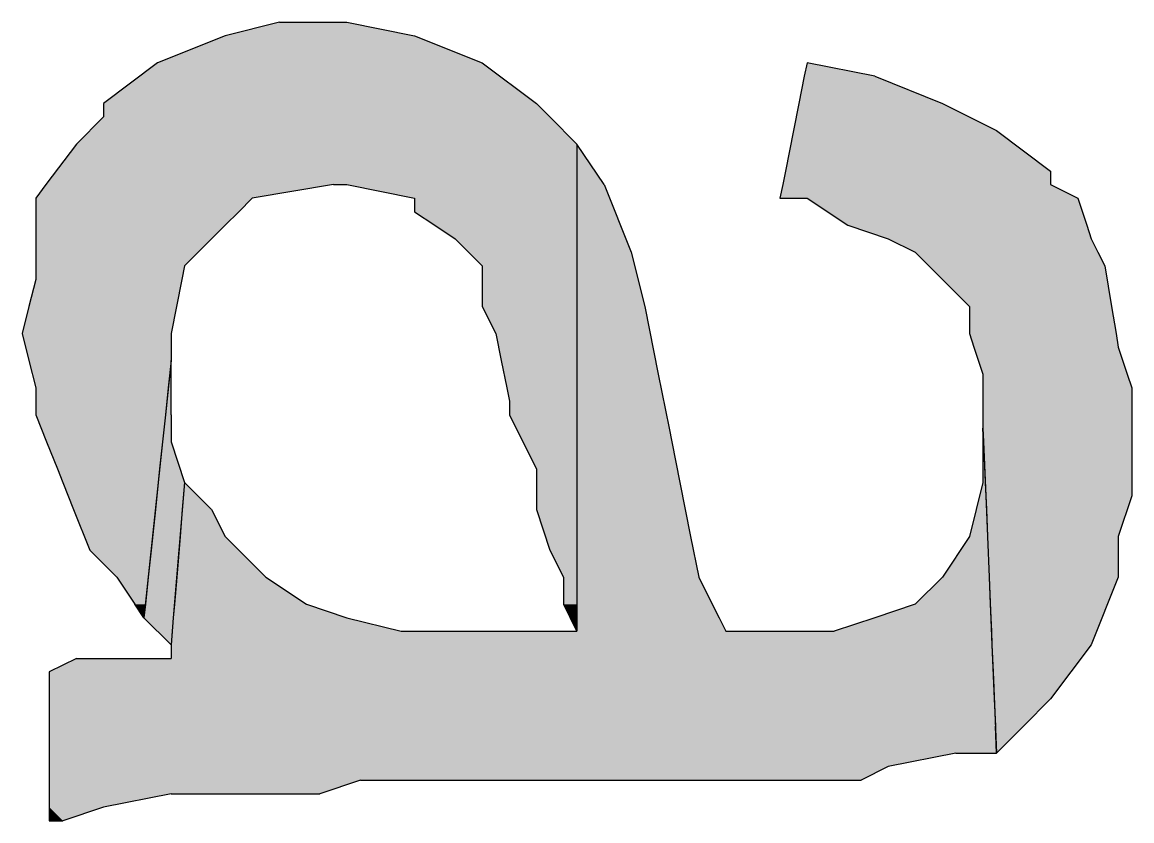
# Model space of a CAD drawing. Extents: x -1063 to 1100, y -467 to 441.
# Drawn here: x -1057.68 to -1044.02, y 417.43 to 427.26 of the extents above; entities that cross this region are included whole.
import ezdxf

# ---------------------------------------------------------------- set-up
doc = ezdxf.new("R2010")
doc.units = 0
doc.layers.add('H', color=7, linetype='CONTINUOUS')

# ---------------------------------------------------------------- blocks, each defined once
blk = doc.blocks.new('*U282')
at = {"layer": 'H', "color": 0, "linetype": 'CONTINUOUS'}
for p, q in [((-1055.851, 423.095), (-1055.921, 422.428)), ((-1055.851, 422.428), (-1055.851, 423.095)), ((-1055.921, 422.428), (-1055.956, 422.095)), ((-1055.851, 422.428), (-1055.851, 422.095)), ((-1055.956, 422.095), (-1056.009, 421.595)), ((-1055.851, 422.095), (-1055.684, 421.595)), ((-1056.009, 421.595), (-1056.184, 419.928)), ((-1055.684, 421.595), (-1055.823, 419.928)), ((-1055.851, 419.595), (-1056.184, 419.928)), ((-1055.823, 419.928), (-1055.851, 419.595))]:
    blk.add_line(p, q, dxfattribs=at)
for points in [[(-1055.851, 423.095), (-1055.921, 422.428), (-1055.851, 422.428)], [(-1055.921, 422.428), (-1055.956, 422.095), (-1055.851, 422.095)], [(-1055.956, 422.095), (-1056.009, 421.595), (-1055.684, 421.595)], [(-1056.009, 421.595), (-1056.184, 419.928), (-1055.823, 419.928)]]:
    blk.add_solid(points, dxfattribs=at)
at = {"layer": 'H', "color": 0, "linetype": 'CONTINUOUS', "extrusion": (0, 0, -1)}
for points in [[(1055.921, 422.428), (1055.851, 422.428), (1055.851, 422.095)], [(1055.956, 422.095), (1055.851, 422.095), (1055.684, 421.595)], [(1056.009, 421.595), (1055.684, 421.595), (1055.823, 419.928)], [(1056.184, 419.928), (1055.823, 419.928), (1055.851, 419.595)]]:
    blk.add_solid(points, dxfattribs=at)
blk = doc.blocks.new('*U283')
at = {"layer": 'H', "color": 0, "linetype": 'CONTINUOUS'}
for p, q in [((-1054.517, 427.261), (-1055.184, 427.095)), ((-1054.517, 427.261), (-1053.684, 427.261)), ((-1053.684, 427.261), (-1052.851, 427.095)), ((-1055.184, 427.095), (-1056.017, 426.761)), ((-1052.851, 427.095), (-1052.017, 426.761)), ((-1056.017, 426.761), (-1056.684, 426.261)), ((-1052.017, 426.761), (-1051.351, 426.261)), ((-1056.684, 426.261), (-1056.684, 426.095)), ((-1051.351, 426.261), (-1051.184, 426.095)), ((-1056.684, 426.095), (-1057.017, 425.761)), ((-1051.184, 426.095), (-1050.851, 425.761)), ((-1057.017, 425.761), (-1057.392, 425.261)), ((-1050.851, 425.761), (-1050.851, 425.261)), ((-1057.392, 425.261), (-1057.517, 425.095)), ((-1053.851, 425.261), (-1054.851, 425.095)), ((-1053.851, 425.261), (-1053.684, 425.261)), ((-1053.684, 425.261), (-1052.851, 425.095)), ((-1050.851, 425.261), (-1050.851, 425.095)), ((-1057.517, 425.095), (-1057.517, 424.928)), ((-1054.851, 425.095), (-1055.017, 424.928)), ((-1052.851, 425.095), (-1052.851, 424.928)), ((-1050.851, 425.095), (-1050.851, 424.928)), ((-1057.517, 424.928), (-1057.517, 424.761)), ((-1055.017, 424.928), (-1055.184, 424.761)), ((-1052.851, 424.928), (-1052.601, 424.761)), ((-1050.851, 424.928), (-1050.851, 424.761)), ((-1057.517, 424.761), (-1057.517, 424.595)), ((-1055.184, 424.761), (-1055.351, 424.595)), ((-1052.601, 424.761), (-1052.351, 424.595)), ((-1050.851, 424.761), (-1050.851, 424.595)), ((-1057.517, 424.595), (-1057.517, 424.261)), ((-1055.351, 424.595), (-1055.684, 424.261)), ((-1052.351, 424.595), (-1052.017, 424.261)), ((-1050.851, 424.595), (-1050.851, 424.261)), ((-1057.517, 424.261), (-1057.517, 424.095)), ((-1055.684, 424.261), (-1055.717, 424.095)), ((-1052.017, 424.261), (-1052.017, 424.095)), ((-1050.851, 424.261), (-1050.851, 424.095)), ((-1057.517, 424.095), (-1057.601, 423.761)), ((-1055.717, 424.095), (-1055.784, 423.761)), ((-1052.017, 424.095), (-1052.017, 423.761)), ((-1050.851, 424.095), (-1050.851, 423.761)), ((-1057.601, 423.761), (-1057.684, 423.428)), ((-1055.784, 423.761), (-1055.851, 423.428)), ((-1052.017, 423.761), (-1051.851, 423.428)), ((-1050.851, 423.761), (-1050.851, 423.428)), ((-1057.684, 423.428), (-1057.601, 423.095)), ((-1055.851, 423.428), (-1055.851, 423.095)), ((-1051.851, 423.428), (-1051.784, 423.095)), ((-1050.851, 423.428), (-1050.851, 423.095)), ((-1057.601, 423.095), (-1057.517, 422.761)), ((-1055.851, 423.095), (-1055.886, 422.761)), ((-1051.784, 423.095), (-1051.717, 422.761)), ((-1050.851, 423.095), (-1050.851, 422.761)), ((-1057.517, 422.761), (-1057.517, 422.595)), ((-1055.886, 422.761), (-1055.903, 422.595)), ((-1051.717, 422.761), (-1051.684, 422.595)), ((-1050.851, 422.761), (-1050.851, 422.595)), ((-1057.517, 422.595), (-1057.517, 422.428)), ((-1055.903, 422.595), (-1055.921, 422.428)), ((-1051.684, 422.595), (-1051.684, 422.428)), ((-1050.851, 422.595), (-1050.851, 422.428)), ((-1057.517, 422.428), (-1057.384, 422.095)), ((-1055.921, 422.428), (-1055.956, 422.095)), ((-1051.684, 422.428), (-1051.517, 422.095)), ((-1050.851, 422.428), (-1050.851, 422.095)), ((-1057.384, 422.095), (-1057.251, 421.761)), ((-1055.956, 422.095), (-1055.991, 421.761)), ((-1051.517, 422.095), (-1051.351, 421.761)), ((-1050.851, 422.095), (-1050.851, 421.761)), ((-1057.251, 421.761), (-1057.184, 421.595)), ((-1055.991, 421.761), (-1056.009, 421.595)), ((-1051.351, 421.761), (-1051.351, 421.595)), ((-1050.851, 421.761), (-1050.851, 421.595)), ((-1057.184, 421.595), (-1057.051, 421.261)), ((-1056.009, 421.595), (-1056.044, 421.261)), ((-1051.351, 421.595), (-1051.351, 421.261)), ((-1050.851, 421.595), (-1050.851, 421.261)), ((-1057.051, 421.261), (-1056.851, 420.761)), ((-1056.044, 421.261), (-1056.096, 420.761)), ((-1051.351, 421.261), (-1051.184, 420.761)), ((-1050.851, 421.261), (-1050.851, 420.761)), ((-1056.851, 420.761), (-1056.517, 420.428)), ((-1056.096, 420.761), (-1056.132, 420.428)), ((-1051.184, 420.761), (-1051.017, 420.428)), ((-1050.851, 420.761), (-1050.851, 420.428)), ((-1056.517, 420.428), (-1056.295, 420.095)), ((-1056.132, 420.428), (-1056.167, 420.095)), ((-1051.017, 420.428), (-1051.017, 420.095)), ((-1050.851, 420.428), (-1050.851, 420.095)), ((-1056.184, 419.928), (-1056.295, 420.095)), ((-1056.167, 420.095), (-1056.184, 419.928)), ((-1051.017, 420.095), (-1050.934, 419.928)), ((-1050.851, 420.095), (-1050.851, 419.928)), ((-1050.851, 419.761), (-1050.934, 419.928)), ((-1050.851, 419.928), (-1050.851, 419.761))]:
    blk.add_line(p, q, dxfattribs=at)
for points in [[(-1054.517, 427.261), (-1055.184, 427.095), (-1052.851, 427.095)], [(-1054.517, 427.261), (-1054.517, 427.261), (-1053.684, 427.261)], [(-1055.184, 427.095), (-1056.017, 426.761), (-1052.017, 426.761)], [(-1056.017, 426.761), (-1056.684, 426.261), (-1051.351, 426.261)], [(-1056.684, 426.261), (-1056.684, 426.095), (-1051.184, 426.095)], [(-1056.684, 426.095), (-1057.017, 425.761), (-1050.851, 425.761)], [(-1057.017, 425.761), (-1057.392, 425.261), (-1050.851, 425.261)], [(-1057.392, 425.261), (-1057.517, 425.095), (-1054.851, 425.095)], [(-1053.851, 425.261), (-1053.851, 425.261), (-1053.684, 425.261)], [(-1053.684, 425.261), (-1052.851, 425.095), (-1050.851, 425.095)], [(-1057.517, 425.095), (-1057.517, 424.928), (-1055.017, 424.928)], [(-1052.851, 425.095), (-1052.851, 424.928), (-1050.851, 424.928)], [(-1057.517, 424.928), (-1057.517, 424.761), (-1055.184, 424.761)], [(-1052.851, 424.928), (-1052.601, 424.761), (-1050.851, 424.761)], [(-1057.517, 424.761), (-1057.517, 424.595), (-1055.351, 424.595)], [(-1052.601, 424.761), (-1052.351, 424.595), (-1050.851, 424.595)], [(-1057.517, 424.595), (-1057.517, 424.261), (-1055.684, 424.261)], [(-1052.351, 424.595), (-1052.017, 424.261), (-1050.851, 424.261)], [(-1057.517, 424.261), (-1057.517, 424.095), (-1055.717, 424.095)], [(-1052.017, 424.261), (-1052.017, 424.095), (-1050.851, 424.095)], [(-1057.517, 424.095), (-1057.601, 423.761), (-1055.784, 423.761)], [(-1052.017, 424.095), (-1052.017, 423.761), (-1050.851, 423.761)], [(-1057.601, 423.761), (-1057.684, 423.428), (-1055.851, 423.428)], [(-1052.017, 423.761), (-1051.851, 423.428), (-1050.851, 423.428)], [(-1057.684, 423.428), (-1057.601, 423.095), (-1055.851, 423.095)], [(-1051.851, 423.428), (-1051.784, 423.095), (-1050.851, 423.095)], [(-1057.601, 423.095), (-1057.517, 422.761), (-1055.886, 422.761)], [(-1051.784, 423.095), (-1051.717, 422.761), (-1050.851, 422.761)], [(-1057.517, 422.761), (-1057.517, 422.595), (-1055.903, 422.595)], [(-1051.717, 422.761), (-1051.684, 422.595), (-1050.851, 422.595)], [(-1057.517, 422.595), (-1057.517, 422.428), (-1055.921, 422.428)], [(-1051.684, 422.595), (-1051.684, 422.428), (-1050.851, 422.428)], [(-1057.517, 422.428), (-1057.384, 422.095), (-1055.956, 422.095)], [(-1051.684, 422.428), (-1051.517, 422.095), (-1050.851, 422.095)], [(-1057.384, 422.095), (-1057.251, 421.761), (-1055.991, 421.761)], [(-1051.517, 422.095), (-1051.351, 421.761), (-1050.851, 421.761)], [(-1057.251, 421.761), (-1057.184, 421.595), (-1056.009, 421.595)], [(-1051.351, 421.761), (-1051.351, 421.595), (-1050.851, 421.595)], [(-1057.184, 421.595), (-1057.051, 421.261), (-1056.044, 421.261)], [(-1051.351, 421.595), (-1051.351, 421.261), (-1050.851, 421.261)], [(-1057.051, 421.261), (-1056.851, 420.761), (-1056.096, 420.761)], [(-1051.351, 421.261), (-1051.184, 420.761), (-1050.851, 420.761)], [(-1056.851, 420.761), (-1056.517, 420.428), (-1056.132, 420.428)], [(-1051.184, 420.761), (-1051.017, 420.428), (-1050.851, 420.428)], [(-1056.517, 420.428), (-1056.295, 420.095), (-1056.167, 420.095)], [(-1051.017, 420.428), (-1051.017, 420.095), (-1050.851, 420.095)], [(-1051.017, 420.095), (-1050.934, 419.928), (-1050.851, 419.928)]]:
    blk.add_solid(points, dxfattribs=at)
at = {"layer": 'H', "color": 0, "linetype": 'CONTINUOUS', "extrusion": (0, 0, -1)}
for points in [[(1054.517, 427.261), (1053.684, 427.261), (1052.851, 427.095)], [(1055.184, 427.095), (1052.851, 427.095), (1052.017, 426.761)], [(1056.017, 426.761), (1052.017, 426.761), (1051.351, 426.261)], [(1056.684, 426.261), (1051.351, 426.261), (1051.184, 426.095)], [(1056.684, 426.095), (1051.184, 426.095), (1050.851, 425.761)], [(1057.017, 425.761), (1050.851, 425.761), (1050.851, 425.261)], [(1057.392, 425.261), (1053.851, 425.261), (1054.851, 425.095)], [(1053.684, 425.261), (1050.851, 425.261), (1050.851, 425.095)], [(1057.517, 425.095), (1054.851, 425.095), (1055.017, 424.928)], [(1052.851, 425.095), (1050.851, 425.095), (1050.851, 424.928)], [(1057.517, 424.928), (1055.017, 424.928), (1055.184, 424.761)], [(1052.851, 424.928), (1050.851, 424.928), (1050.851, 424.761)], [(1057.517, 424.761), (1055.184, 424.761), (1055.351, 424.595)], [(1052.601, 424.761), (1050.851, 424.761), (1050.851, 424.595)], [(1057.517, 424.595), (1055.351, 424.595), (1055.684, 424.261)], [(1052.351, 424.595), (1050.851, 424.595), (1050.851, 424.261)], [(1057.517, 424.261), (1055.684, 424.261), (1055.717, 424.095)], [(1052.017, 424.261), (1050.851, 424.261), (1050.851, 424.095)], [(1057.517, 424.095), (1055.717, 424.095), (1055.784, 423.761)], [(1052.017, 424.095), (1050.851, 424.095), (1050.851, 423.761)], [(1057.601, 423.761), (1055.784, 423.761), (1055.851, 423.428)], [(1052.017, 423.761), (1050.851, 423.761), (1050.851, 423.428)], [(1057.684, 423.428), (1055.851, 423.428), (1055.851, 423.095)], [(1051.851, 423.428), (1050.851, 423.428), (1050.851, 423.095)], [(1057.601, 423.095), (1055.851, 423.095), (1055.886, 422.761)], [(1051.784, 423.095), (1050.851, 423.095), (1050.851, 422.761)], [(1057.517, 422.761), (1055.886, 422.761), (1055.903, 422.595)], [(1051.717, 422.761), (1050.851, 422.761), (1050.851, 422.595)], [(1057.517, 422.595), (1055.903, 422.595), (1055.921, 422.428)], [(1051.684, 422.595), (1050.851, 422.595), (1050.851, 422.428)], [(1057.517, 422.428), (1055.921, 422.428), (1055.956, 422.095)], [(1051.684, 422.428), (1050.851, 422.428), (1050.851, 422.095)], [(1057.384, 422.095), (1055.956, 422.095), (1055.991, 421.761)], [(1051.517, 422.095), (1050.851, 422.095), (1050.851, 421.761)], [(1057.251, 421.761), (1055.991, 421.761), (1056.009, 421.595)], [(1051.351, 421.761), (1050.851, 421.761), (1050.851, 421.595)], [(1057.184, 421.595), (1056.009, 421.595), (1056.044, 421.261)], [(1051.351, 421.595), (1050.851, 421.595), (1050.851, 421.261)], [(1057.051, 421.261), (1056.044, 421.261), (1056.096, 420.761)], [(1051.351, 421.261), (1050.851, 421.261), (1050.851, 420.761)], [(1056.851, 420.761), (1056.096, 420.761), (1056.132, 420.428)], [(1051.184, 420.761), (1050.851, 420.761), (1050.851, 420.428)], [(1056.517, 420.428), (1056.132, 420.428), (1056.167, 420.095)], [(1051.017, 420.428), (1050.851, 420.428), (1050.851, 420.095)], [(1056.295, 420.095), (1056.167, 420.095), (1056.184, 419.928)], [(1051.017, 420.095), (1050.851, 420.095), (1050.851, 419.928)], [(1050.934, 419.928), (1050.851, 419.928), (1050.851, 419.761)]]:
    blk.add_solid(points, dxfattribs=at)
blk = doc.blocks.new('*U284')
at = {"layer": 'H', "color": 0, "linetype": 'CONTINUOUS'}
for p, q in [((-1050.851, 425.761), (-1050.851, 425.261)), ((-1050.517, 425.261), (-1050.851, 425.761)), ((-1050.851, 425.261), (-1050.851, 424.428)), ((-1050.517, 425.261), (-1050.184, 424.428)), ((-1050.851, 424.428), (-1050.851, 423.761)), ((-1050.184, 424.428), (-1050.017, 423.761)), ((-1050.851, 423.761), (-1050.851, 422.928)), ((-1050.017, 423.761), (-1049.851, 422.928)), ((-1050.851, 422.928), (-1050.851, 422.261)), ((-1049.851, 422.928), (-1049.717, 422.261)), ((-1050.851, 422.261), (-1050.851, 422.095)), ((-1049.717, 422.261), (-1049.684, 422.095)), ((-1045.851, 422.261), (-1045.851, 422.095)), ((-1045.844, 422.095), (-1045.851, 422.261)), ((-1050.851, 422.095), (-1050.851, 421.595)), ((-1049.684, 422.095), (-1049.584, 421.595)), ((-1045.851, 422.095), (-1045.851, 421.595)), ((-1045.844, 422.095), (-1045.823, 421.595)), ((-1055.684, 421.595), (-1055.712, 421.261)), ((-1055.351, 421.261), (-1055.684, 421.595)), ((-1050.851, 421.595), (-1050.851, 421.261)), ((-1049.584, 421.595), (-1049.517, 421.261)), ((-1045.851, 421.595), (-1045.934, 421.261)), ((-1045.823, 421.595), (-1045.809, 421.261)), ((-1055.712, 421.261), (-1055.74, 420.928)), ((-1055.351, 421.261), (-1055.184, 420.928)), ((-1050.851, 421.261), (-1050.851, 420.928)), ((-1049.517, 421.261), (-1049.451, 420.928)), ((-1045.934, 421.261), (-1046.017, 420.928)), ((-1045.809, 421.261), (-1045.795, 420.928)), ((-1055.74, 420.928), (-1055.781, 420.428)), ((-1055.184, 420.928), (-1054.684, 420.428)), ((-1050.851, 420.928), (-1050.851, 420.428)), ((-1049.451, 420.928), (-1049.351, 420.428)), ((-1046.017, 420.928), (-1046.351, 420.428)), ((-1045.795, 420.928), (-1045.774, 420.428)), ((-1055.781, 420.428), (-1055.809, 420.095)), ((-1054.684, 420.428), (-1054.184, 420.095)), ((-1050.851, 420.428), (-1050.851, 420.095)), ((-1049.351, 420.428), (-1049.184, 420.095)), ((-1046.351, 420.428), (-1046.684, 420.095)), ((-1045.774, 420.428), (-1045.761, 420.095)), ((-1055.809, 420.095), (-1055.823, 419.928)), ((-1054.184, 420.095), (-1053.684, 419.928)), ((-1050.851, 420.095), (-1050.851, 419.928)), ((-1049.184, 420.095), (-1049.101, 419.928)), ((-1046.684, 420.095), (-1047.184, 419.928)), ((-1045.761, 420.095), (-1045.754, 419.928)), ((-1055.823, 419.928), (-1055.837, 419.761)), ((-1053.684, 419.928), (-1053.017, 419.761)), ((-1050.851, 419.928), (-1050.851, 419.761)), ((-1049.101, 419.928), (-1049.017, 419.761)), ((-1047.184, 419.928), (-1047.684, 419.761)), ((-1045.754, 419.928), (-1045.747, 419.761)), ((-1055.837, 419.761), (-1055.851, 419.595)), ((-1053.017, 419.761), (-1052.351, 419.761)), ((-1052.351, 419.761), (-1051.684, 419.761)), ((-1051.684, 419.761), (-1050.851, 419.761)), ((-1049.017, 419.761), (-1048.351, 419.761)), ((-1048.351, 419.761), (-1047.684, 419.761)), ((-1045.747, 419.761), (-1045.74, 419.595)), ((-1055.851, 419.595), (-1055.851, 419.428)), ((-1045.74, 419.595), (-1045.733, 419.428)), ((-1057.017, 419.428), (-1057.351, 419.261)), ((-1057.017, 419.428), (-1056.517, 419.428)), ((-1056.517, 419.428), (-1055.851, 419.428)), ((-1045.733, 419.428), (-1045.726, 419.261)), ((-1057.351, 419.261), (-1057.351, 418.261)), ((-1045.726, 419.261), (-1045.684, 418.261)), ((-1057.351, 418.261), (-1057.351, 418.095)), ((-1046.184, 418.261), (-1047.017, 418.095)), ((-1046.184, 418.261), (-1045.684, 418.261)), ((-1057.351, 418.095), (-1057.351, 417.928)), ((-1047.017, 418.095), (-1047.351, 417.928)), ((-1057.351, 417.928), (-1057.351, 417.761)), ((-1053.517, 417.928), (-1054.017, 417.761)), ((-1053.517, 417.928), (-1053.017, 417.928)), ((-1053.017, 417.928), (-1052.517, 417.928)), ((-1052.517, 417.928), (-1052.017, 417.928)), ((-1052.017, 417.928), (-1051.517, 417.928)), ((-1051.517, 417.928), (-1051.017, 417.928)), ((-1051.017, 417.928), (-1050.517, 417.928)), ((-1050.517, 417.928), (-1049.851, 417.928)), ((-1049.851, 417.928), (-1049.351, 417.928)), ((-1049.351, 417.928), (-1048.851, 417.928)), ((-1048.851, 417.928), (-1048.351, 417.928)), ((-1048.351, 417.928), (-1047.851, 417.928)), ((-1047.851, 417.928), (-1047.351, 417.928)), ((-1057.351, 417.761), (-1057.351, 417.595)), ((-1055.851, 417.761), (-1056.684, 417.595)), ((-1055.851, 417.761), (-1054.851, 417.761)), ((-1054.851, 417.761), (-1054.017, 417.761)), ((-1057.351, 417.595), (-1057.351, 417.428)), ((-1056.684, 417.595), (-1057.184, 417.428)), ((-1057.351, 417.428), (-1057.184, 417.428))]:
    blk.add_line(p, q, dxfattribs=at)
for points in [[(-1050.851, 425.761), (-1050.851, 425.261), (-1050.517, 425.261)], [(-1050.851, 425.261), (-1050.851, 424.428), (-1050.184, 424.428)], [(-1050.851, 424.428), (-1050.851, 423.761), (-1050.017, 423.761)], [(-1050.851, 423.761), (-1050.851, 422.928), (-1049.851, 422.928)], [(-1050.851, 422.928), (-1050.851, 422.261), (-1049.717, 422.261)], [(-1050.851, 422.261), (-1050.851, 422.095), (-1049.684, 422.095)], [(-1045.851, 422.261), (-1045.851, 422.095), (-1045.844, 422.095)], [(-1050.851, 422.095), (-1050.851, 421.595), (-1049.584, 421.595)], [(-1045.851, 422.095), (-1045.851, 421.595), (-1045.823, 421.595)], [(-1055.684, 421.595), (-1055.712, 421.261), (-1055.351, 421.261)], [(-1050.851, 421.595), (-1050.851, 421.261), (-1049.517, 421.261)], [(-1045.851, 421.595), (-1045.934, 421.261), (-1045.809, 421.261)], [(-1055.712, 421.261), (-1055.74, 420.928), (-1055.184, 420.928)], [(-1050.851, 421.261), (-1050.851, 420.928), (-1049.451, 420.928)], [(-1045.934, 421.261), (-1046.017, 420.928), (-1045.795, 420.928)], [(-1055.74, 420.928), (-1055.781, 420.428), (-1054.684, 420.428)], [(-1050.851, 420.928), (-1050.851, 420.428), (-1049.351, 420.428)], [(-1046.017, 420.928), (-1046.351, 420.428), (-1045.774, 420.428)], [(-1055.781, 420.428), (-1055.809, 420.095), (-1054.184, 420.095)], [(-1050.851, 420.428), (-1050.851, 420.095), (-1049.184, 420.095)], [(-1046.351, 420.428), (-1046.684, 420.095), (-1045.761, 420.095)], [(-1055.809, 420.095), (-1055.823, 419.928), (-1053.684, 419.928)], [(-1050.851, 420.095), (-1050.851, 419.928), (-1049.101, 419.928)], [(-1046.684, 420.095), (-1047.184, 419.928), (-1045.754, 419.928)], [(-1055.823, 419.928), (-1055.837, 419.761), (-1053.017, 419.761)], [(-1050.851, 419.928), (-1050.851, 419.761), (-1049.017, 419.761)], [(-1047.184, 419.928), (-1047.684, 419.761), (-1045.747, 419.761)], [(-1055.837, 419.761), (-1055.851, 419.595), (-1045.74, 419.595)], [(-1053.017, 419.761), (-1053.017, 419.761), (-1052.351, 419.761)], [(-1052.351, 419.761), (-1052.351, 419.761), (-1051.684, 419.761)], [(-1051.684, 419.761), (-1051.684, 419.761), (-1050.851, 419.761)], [(-1049.017, 419.761), (-1049.017, 419.761), (-1048.351, 419.761)], [(-1048.351, 419.761), (-1048.351, 419.761), (-1047.684, 419.761)], [(-1055.851, 419.595), (-1055.851, 419.428), (-1045.733, 419.428)], [(-1057.017, 419.428), (-1057.351, 419.261), (-1045.726, 419.261)], [(-1057.017, 419.428), (-1057.017, 419.428), (-1056.517, 419.428)], [(-1056.517, 419.428), (-1056.517, 419.428), (-1055.851, 419.428)], [(-1057.351, 419.261), (-1057.351, 418.261), (-1045.684, 418.261)], [(-1057.351, 418.261), (-1057.351, 418.095), (-1047.017, 418.095)], [(-1046.184, 418.261), (-1046.184, 418.261), (-1045.684, 418.261)], [(-1057.351, 418.095), (-1057.351, 417.928), (-1047.351, 417.928)], [(-1057.351, 417.928), (-1057.351, 417.761), (-1054.017, 417.761)], [(-1053.517, 417.928), (-1053.517, 417.928), (-1053.017, 417.928)], [(-1053.017, 417.928), (-1053.017, 417.928), (-1052.517, 417.928)], [(-1052.517, 417.928), (-1052.517, 417.928), (-1052.017, 417.928)], [(-1052.017, 417.928), (-1052.017, 417.928), (-1051.517, 417.928)], [(-1051.517, 417.928), (-1051.517, 417.928), (-1051.017, 417.928)], [(-1051.017, 417.928), (-1051.017, 417.928), (-1050.517, 417.928)], [(-1050.517, 417.928), (-1050.517, 417.928), (-1049.851, 417.928)], [(-1049.851, 417.928), (-1049.851, 417.928), (-1049.351, 417.928)], [(-1049.351, 417.928), (-1049.351, 417.928), (-1048.851, 417.928)], [(-1048.851, 417.928), (-1048.851, 417.928), (-1048.351, 417.928)], [(-1048.351, 417.928), (-1048.351, 417.928), (-1047.851, 417.928)], [(-1047.851, 417.928), (-1047.851, 417.928), (-1047.351, 417.928)], [(-1057.351, 417.761), (-1057.351, 417.595), (-1056.684, 417.595)], [(-1055.851, 417.761), (-1055.851, 417.761), (-1054.851, 417.761)], [(-1054.851, 417.761), (-1054.851, 417.761), (-1054.017, 417.761)], [(-1057.351, 417.595), (-1057.351, 417.428), (-1057.184, 417.428)], [(-1057.351, 417.428), (-1057.351, 417.428), (-1057.184, 417.428)]]:
    blk.add_solid(points, dxfattribs=at)
at = {"layer": 'H', "color": 0, "linetype": 'CONTINUOUS', "extrusion": (0, 0, -1)}
for points in [[(1050.851, 425.261), (1050.517, 425.261), (1050.184, 424.428)], [(1050.851, 424.428), (1050.184, 424.428), (1050.017, 423.761)], [(1050.851, 423.761), (1050.017, 423.761), (1049.851, 422.928)], [(1050.851, 422.928), (1049.851, 422.928), (1049.717, 422.261)], [(1050.851, 422.261), (1049.717, 422.261), (1049.684, 422.095)], [(1050.851, 422.095), (1049.684, 422.095), (1049.584, 421.595)], [(1045.851, 422.095), (1045.844, 422.095), (1045.823, 421.595)], [(1050.851, 421.595), (1049.584, 421.595), (1049.517, 421.261)], [(1045.851, 421.595), (1045.823, 421.595), (1045.809, 421.261)], [(1055.712, 421.261), (1055.351, 421.261), (1055.184, 420.928)], [(1050.851, 421.261), (1049.517, 421.261), (1049.451, 420.928)], [(1045.934, 421.261), (1045.809, 421.261), (1045.795, 420.928)], [(1055.74, 420.928), (1055.184, 420.928), (1054.684, 420.428)], [(1050.851, 420.928), (1049.451, 420.928), (1049.351, 420.428)], [(1046.017, 420.928), (1045.795, 420.928), (1045.774, 420.428)], [(1055.781, 420.428), (1054.684, 420.428), (1054.184, 420.095)], [(1050.851, 420.428), (1049.351, 420.428), (1049.184, 420.095)], [(1046.351, 420.428), (1045.774, 420.428), (1045.761, 420.095)], [(1055.809, 420.095), (1054.184, 420.095), (1053.684, 419.928)], [(1050.851, 420.095), (1049.184, 420.095), (1049.101, 419.928)], [(1046.684, 420.095), (1045.761, 420.095), (1045.754, 419.928)], [(1055.823, 419.928), (1053.684, 419.928), (1053.017, 419.761)], [(1050.851, 419.928), (1049.101, 419.928), (1049.017, 419.761)], [(1047.184, 419.928), (1045.754, 419.928), (1045.747, 419.761)], [(1055.837, 419.761), (1045.747, 419.761), (1045.74, 419.595)], [(1055.851, 419.595), (1045.74, 419.595), (1045.733, 419.428)], [(1057.017, 419.428), (1045.733, 419.428), (1045.726, 419.261)], [(1057.351, 419.261), (1045.726, 419.261), (1045.684, 418.261)], [(1057.351, 418.261), (1046.184, 418.261), (1047.017, 418.095)], [(1057.351, 418.095), (1047.017, 418.095), (1047.351, 417.928)], [(1057.351, 417.928), (1053.517, 417.928), (1054.017, 417.761)], [(1057.351, 417.761), (1055.851, 417.761), (1056.684, 417.595)], [(1057.351, 417.595), (1056.684, 417.595), (1057.184, 417.428)]]:
    blk.add_solid(points, dxfattribs=at)
blk = doc.blocks.new('*U285')
at = {"layer": 'H', "color": 0, "linetype": 'CONTINUOUS'}
for p, q in [((-1048.017, 426.761), (-1048.051, 426.595)), ((-1047.184, 426.595), (-1048.017, 426.761)), ((-1048.051, 426.595), (-1048.117, 426.261)), ((-1047.184, 426.595), (-1046.351, 426.261)), ((-1048.117, 426.261), (-1048.184, 425.928)), ((-1046.351, 426.261), (-1045.684, 425.928)), ((-1048.184, 425.928), (-1048.284, 425.428)), ((-1045.684, 425.928), (-1045.017, 425.428)), ((-1048.284, 425.428), (-1048.317, 425.261)), ((-1045.017, 425.428), (-1045.017, 425.261)), ((-1048.317, 425.261), (-1048.351, 425.095)), ((-1045.017, 425.261), (-1044.684, 425.095)), ((-1048.351, 425.095), (-1048.017, 425.095)), ((-1048.017, 425.095), (-1047.517, 424.761)), ((-1044.684, 425.095), (-1044.573, 424.761)), ((-1047.517, 424.761), (-1047.017, 424.595)), ((-1044.573, 424.761), (-1044.517, 424.595)), ((-1047.017, 424.595), (-1046.684, 424.428)), ((-1044.517, 424.595), (-1044.434, 424.428)), ((-1046.684, 424.428), (-1046.517, 424.261)), ((-1044.434, 424.428), (-1044.351, 424.261)), ((-1046.517, 424.261), (-1046.017, 423.761)), ((-1044.351, 424.261), (-1044.267, 423.761)), ((-1046.017, 423.761), (-1046.017, 423.428)), ((-1044.267, 423.761), (-1044.212, 423.428)), ((-1046.017, 423.428), (-1045.962, 423.261)), ((-1044.212, 423.428), (-1044.184, 423.261)), ((-1045.962, 423.261), (-1045.851, 422.928)), ((-1044.184, 423.261), (-1044.073, 422.928)), ((-1045.851, 422.928), (-1045.851, 422.761)), ((-1044.073, 422.928), (-1044.017, 422.761)), ((-1045.851, 422.761), (-1045.851, 422.261)), ((-1044.017, 422.761), (-1044.017, 422.261)), ((-1045.851, 422.261), (-1045.844, 422.095)), ((-1044.017, 422.261), (-1044.017, 422.095)), ((-1045.844, 422.095), (-1045.816, 421.428)), ((-1044.017, 422.095), (-1044.017, 421.428)), ((-1045.816, 421.428), (-1045.795, 420.928)), ((-1044.017, 421.428), (-1044.184, 420.928)), ((-1045.795, 420.928), (-1045.774, 420.428)), ((-1044.184, 420.928), (-1044.184, 420.428)), ((-1045.774, 420.428), (-1045.74, 419.595)), ((-1044.184, 420.428), (-1044.517, 419.595)), ((-1045.74, 419.595), (-1045.712, 418.928)), ((-1044.517, 419.595), (-1045.017, 418.928)), ((-1045.712, 418.928), (-1045.698, 418.595)), ((-1045.017, 418.928), (-1045.351, 418.595)), ((-1045.684, 418.261), (-1045.698, 418.595)), ((-1045.351, 418.595), (-1045.684, 418.261))]:
    blk.add_line(p, q, dxfattribs=at)
for points in [[(-1048.017, 426.761), (-1048.051, 426.595), (-1047.184, 426.595)], [(-1048.051, 426.595), (-1048.117, 426.261), (-1046.351, 426.261)], [(-1048.117, 426.261), (-1048.184, 425.928), (-1045.684, 425.928)], [(-1048.184, 425.928), (-1048.284, 425.428), (-1045.017, 425.428)], [(-1048.284, 425.428), (-1048.317, 425.261), (-1045.017, 425.261)], [(-1048.317, 425.261), (-1048.351, 425.095), (-1044.684, 425.095)], [(-1048.351, 425.095), (-1048.351, 425.095), (-1048.017, 425.095)], [(-1048.017, 425.095), (-1047.517, 424.761), (-1044.573, 424.761)], [(-1047.517, 424.761), (-1047.017, 424.595), (-1044.517, 424.595)], [(-1047.017, 424.595), (-1046.684, 424.428), (-1044.434, 424.428)], [(-1046.684, 424.428), (-1046.517, 424.261), (-1044.351, 424.261)], [(-1046.517, 424.261), (-1046.017, 423.761), (-1044.267, 423.761)], [(-1046.017, 423.761), (-1046.017, 423.428), (-1044.212, 423.428)], [(-1046.017, 423.428), (-1045.962, 423.261), (-1044.184, 423.261)], [(-1045.962, 423.261), (-1045.851, 422.928), (-1044.073, 422.928)], [(-1045.851, 422.928), (-1045.851, 422.761), (-1044.017, 422.761)], [(-1045.851, 422.761), (-1045.851, 422.261), (-1044.017, 422.261)], [(-1045.851, 422.261), (-1045.844, 422.095), (-1044.017, 422.095)], [(-1045.844, 422.095), (-1045.816, 421.428), (-1044.017, 421.428)], [(-1045.816, 421.428), (-1045.795, 420.928), (-1044.184, 420.928)], [(-1045.795, 420.928), (-1045.774, 420.428), (-1044.184, 420.428)], [(-1045.774, 420.428), (-1045.74, 419.595), (-1044.517, 419.595)], [(-1045.74, 419.595), (-1045.712, 418.928), (-1045.017, 418.928)], [(-1045.712, 418.928), (-1045.698, 418.595), (-1045.351, 418.595)]]:
    blk.add_solid(points, dxfattribs=at)
at = {"layer": 'H', "color": 0, "linetype": 'CONTINUOUS', "extrusion": (0, 0, -1)}
for points in [[(1048.051, 426.595), (1047.184, 426.595), (1046.351, 426.261)], [(1048.117, 426.261), (1046.351, 426.261), (1045.684, 425.928)], [(1048.184, 425.928), (1045.684, 425.928), (1045.017, 425.428)], [(1048.284, 425.428), (1045.017, 425.428), (1045.017, 425.261)], [(1048.317, 425.261), (1045.017, 425.261), (1044.684, 425.095)], [(1048.017, 425.095), (1044.684, 425.095), (1044.573, 424.761)], [(1047.517, 424.761), (1044.573, 424.761), (1044.517, 424.595)], [(1047.017, 424.595), (1044.517, 424.595), (1044.434, 424.428)], [(1046.684, 424.428), (1044.434, 424.428), (1044.351, 424.261)], [(1046.517, 424.261), (1044.351, 424.261), (1044.267, 423.761)], [(1046.017, 423.761), (1044.267, 423.761), (1044.212, 423.428)], [(1046.017, 423.428), (1044.212, 423.428), (1044.184, 423.261)], [(1045.962, 423.261), (1044.184, 423.261), (1044.073, 422.928)], [(1045.851, 422.928), (1044.073, 422.928), (1044.017, 422.761)], [(1045.851, 422.761), (1044.017, 422.761), (1044.017, 422.261)], [(1045.851, 422.261), (1044.017, 422.261), (1044.017, 422.095)], [(1045.844, 422.095), (1044.017, 422.095), (1044.017, 421.428)], [(1045.816, 421.428), (1044.017, 421.428), (1044.184, 420.928)], [(1045.795, 420.928), (1044.184, 420.928), (1044.184, 420.428)], [(1045.774, 420.428), (1044.184, 420.428), (1044.517, 419.595)], [(1045.74, 419.595), (1044.517, 419.595), (1045.017, 418.928)], [(1045.712, 418.928), (1045.017, 418.928), (1045.351, 418.595)], [(1045.698, 418.595), (1045.351, 418.595), (1045.684, 418.261)]]:
    blk.add_solid(points, dxfattribs=at)

msp = doc.modelspace()

# ---------------------------------------------------------------- block references
at = {"layer": 'H', "color": 0, "linetype": 'CONTINUOUS'}
for name in ['*U283', '*U285', '*U284', '*U282']:
    msp.add_blockref(name, (0, 0), dxfattribs=at)

doc.saveas('drawing.dxf')
